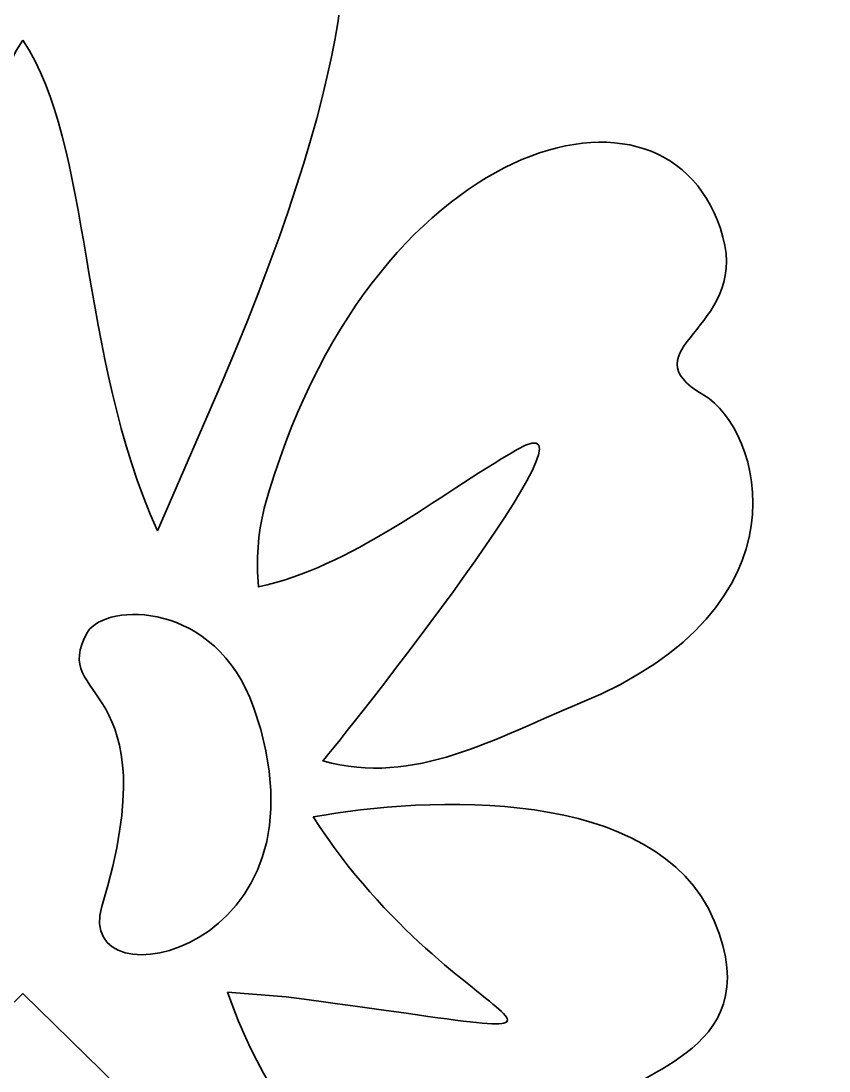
# Model space of a CAD drawing. Header units: centimetres. Extents: x -13.7 to 13.2, y -13.1 to 13.8.
# Drawn here: x -0.251 to 2.396, y 4.943 to 8.382 of the extents above; entities that cross this region are included whole.
import ezdxf

# ---------------------------------------------------------------- set-up
doc = ezdxf.new("R2010")
doc.units = ezdxf.units.CM
doc.header["$MEASUREMENT"] = 0
doc.layers.add('Layer 1', color=7, linetype='Continuous')

msp = doc.modelspace()

# ---------------------------------------------------------------- linework, layer by layer
at = {"layer": 'Layer 1', "color": 250, "lineweight": 35}
for points, knots in [([(-0.24145, 13.83027), (-7.6799, 13.82688), (-13.70893, 7.79605), (-13.70893, 0.35686), (-13.70893, 0.35686), (-13.70893, -7.08436), (-7.67661, -13.11673), (-0.23533, -13.11673), (-0.23533, -13.11673), (7.20381, -13.11673), (13.23483, -7.08765), (13.23812, 0.35079)], [0, 0, 0, 0, 0.25, 0.25, 0.25, 0.25, 0.5, 0.5, 0.5, 0.5, 1, 1, 1, 1]), ([(-0.24473, 8.31935), (-0.47511, 7.97234), (-0.42236, 7.29545), (-0.68563, 6.71195), (-0.68563, 6.71195), (-0.8454, 7.07612), (-1.80635, 8.9539), (-0.95974, 9.19248), (-0.95974, 9.19248), (-0.62264, 9.28747), (-1.00954, 9.39136), (-0.70185, 9.76568), (-0.70185, 9.76568), (-0.49362, 10.01899), (0.32368, 10.16159), (0.33905, 9.26154), (0.33905, 9.26154), (0.34214, 9.08098), (1.34902, 9.41285), (0.40797, 7.19937)], [0, 0, 0, 0, 0.1666667, 0.1666667, 0.1666667, 0.1666667, 0.3333333, 0.3333333, 0.3333333, 0.3333333, 0.5, 0.5, 0.5, 0.5, 0.6666667, 0.6666667, 0.6666667, 0.6666667, 1, 1, 1, 1]), ([(-0.24473, 8.31935), (-0.47511, 7.97234), (-0.42236, 7.29545), (-0.68563, 6.71195), (-0.68563, 6.71195), (-0.8454, 7.07612), (-1.80635, 8.9539), (-0.95974, 9.19248), (-0.95974, 9.19248), (-0.62264, 9.28747), (-1.00954, 9.39136), (-0.70185, 9.76568), (-0.70185, 9.76568), (-0.49362, 10.01899), (0.32368, 10.16159), (0.33905, 9.26154), (0.33905, 9.26154), (0.34214, 9.08098), (1.34902, 9.41285), (0.40797, 7.19937)], [0, 0, 0, 0, 0.1666667, 0.1666667, 0.1666667, 0.1666667, 0.3333333, 0.3333333, 0.3333333, 0.3333333, 0.5, 0.5, 0.5, 0.5, 0.6666667, 0.6666667, 0.6666667, 0.6666667, 1, 1, 1, 1]), ([(0.54594, 6.78619), (0.88265, 8.00289), (1.88087, 8.28273), (2.04835, 7.6738), (2.04835, 7.6738), (2.13169, 7.37088), (1.72732, 7.30675), (1.98551, 7.15648), (1.98551, 7.15648), (2.17409, 7.04672), (2.3461, 6.46212), (1.57939, 6.14706), (1.57939, 6.14706), (1.30956, 6.03621), (1.03615, 5.87295), (0.73815, 5.95873), (0.73815, 5.95873), (0.7901, 6.01874), (1.70851, 7.17181), (1.37395, 6.9778), (1.37395, 6.9778), (1.11048, 6.82505), (0.82976, 6.59323), (0.52684, 6.52825), (0.52684, 6.52825), (0.51952, 6.61662), (0.52375, 6.70021), (0.54594, 6.78619)], [0, 0, 0, 0, 0.125, 0.125, 0.125, 0.125, 0.25, 0.25, 0.25, 0.25, 0.375, 0.375, 0.375, 0.375, 0.5, 0.5, 0.5, 0.5, 0.625, 0.625, 0.625, 0.625, 0.75, 0.75, 0.75, 0.75, 1, 1, 1, 1]), ([(0.54594, 6.78619), (0.88265, 8.00289), (1.88087, 8.28273), (2.04835, 7.6738), (2.04835, 7.6738), (2.13169, 7.37088), (1.72732, 7.30675), (1.98551, 7.15648), (1.98551, 7.15648), (2.17409, 7.04672), (2.3461, 6.46212), (1.57939, 6.14706), (1.57939, 6.14706), (1.30956, 6.03621), (1.03615, 5.87295), (0.73815, 5.95873), (0.73815, 5.95873), (0.7901, 6.01874), (1.70851, 7.17181), (1.37395, 6.9778), (1.37395, 6.9778), (1.11048, 6.82505), (0.82976, 6.59323), (0.52684, 6.52825), (0.52684, 6.52825), (0.51952, 6.61662), (0.52375, 6.70021), (0.54594, 6.78619)], [0, 0, 0, 0, 0.125, 0.125, 0.125, 0.125, 0.25, 0.25, 0.25, 0.25, 0.375, 0.375, 0.375, 0.375, 0.5, 0.5, 0.5, 0.5, 0.625, 0.625, 0.625, 0.625, 0.75, 0.75, 0.75, 0.75, 1, 1, 1, 1]), ([(-0.03347, 6.38052), (-0.16438, 6.14443), (0.24163, 6.2415), (0.01409, 5.48127), (0.01409, 5.48127), (-0.08481, 5.15068), (0.79781, 5.32742), (0.51072, 6.13497), (0.51072, 6.13497), (0.38692, 6.48337), (0.02917, 6.47879), (-0.03347, 6.38052)], [0, 0, 0, 0, 0.25, 0.25, 0.25, 0.25, 0.5, 0.5, 0.5, 0.5, 1, 1, 1, 1]), ([(-0.03347, 6.38052), (-0.16438, 6.14443), (0.24163, 6.2415), (0.01409, 5.48127), (0.01409, 5.48127), (-0.08481, 5.15068), (0.79781, 5.32742), (0.51072, 6.13497), (0.51072, 6.13497), (0.38692, 6.48337), (0.02917, 6.47879), (-0.03347, 6.38052)], [0, 0, 0, 0, 0.25, 0.25, 0.25, 0.25, 0.5, 0.5, 0.5, 0.5, 1, 1, 1, 1]), ([(0.42583, 5.20099), (0.77433, 4.19311), (1.92391, 3.86148), (1.70986, 4.83075), (1.70986, 4.83075), (1.68557, 4.94071), (2.21344, 4.97648), (2.02009, 5.43504), (2.02009, 5.43504), (1.83171, 5.88191), (1.077, 5.842), (0.70601, 5.77503)], [0, 0, 0, 0, 0.25, 0.25, 0.25, 0.25, 0.5, 0.5, 0.5, 0.5, 1, 1, 1, 1]), ([(0.42583, 5.20099), (0.77433, 4.19311), (1.92391, 3.86148), (1.70986, 4.83075), (1.70986, 4.83075), (1.68557, 4.94071), (2.21344, 4.97648), (2.02009, 5.43504), (2.02009, 5.43504), (1.83171, 5.88191), (1.077, 5.842), (0.70601, 5.77503)], [0, 0, 0, 0, 0.25, 0.25, 0.25, 0.25, 0.5, 0.5, 0.5, 0.5, 1, 1, 1, 1]), ([(-0.24473, 3.92423), (-0.24473, 3.92423), (-0.8647, 4.59017), (-0.8647, 4.59017), (-0.8647, 4.59017), (-0.8647, 4.59017), (-0.24473, 5.19641), (-0.24473, 5.19641), (-0.24473, 5.19641), (-0.24473, 5.19641), (0.37528, 4.59017), (0.37528, 4.59017), (0.37528, 4.59017), (0.37528, 4.59017), (-0.24473, 3.92423), (-0.24473, 3.92423)], [0, 0, 0, 0, 0.2, 0.2, 0.2, 0.2, 0.4, 0.4, 0.4, 0.4, 0.6, 0.6, 0.6, 0.6, 1, 1, 1, 1]), ([(-0.24473, 3.92423), (-0.24473, 3.92423), (-0.8647, 4.59017), (-0.8647, 4.59017), (-0.8647, 4.59017), (-0.8647, 4.59017), (-0.24473, 5.19641), (-0.24473, 5.19641), (-0.24473, 5.19641), (-0.24473, 5.19641), (0.37528, 4.59017), (0.37528, 4.59017), (0.37528, 4.59017), (0.37528, 4.59017), (-0.24473, 3.92423), (-0.24473, 3.92423)], [0, 0, 0, 0, 0.2, 0.2, 0.2, 0.2, 0.4, 0.4, 0.4, 0.4, 0.6, 0.6, 0.6, 0.6, 1, 1, 1, 1])]:
    msp.add_open_spline(points, degree=3, knots=knots, dxfattribs=at)
for points in [[(13.23812, 0.36288), (13.23483, 7.79934), (7.20709, 13.82688), (-0.22931, 13.83027)], [(0.19615, 6.71195), (-0.06685, 7.29525), (-0.01446, 7.97274), (-0.24473, 8.31935)], [(0.19615, 6.71195), (-0.06685, 7.29525), (-0.01446, 7.97274), (-0.24473, 8.31935)], [(0.40797, 7.19937), (0.40797, 7.19937), (0.19615, 6.71195), (0.19615, 6.71195)], [(0.40797, 7.19937), (0.40797, 7.19937), (0.19615, 6.71195), (0.19615, 6.71195)], [(0.70601, 5.77503), (1.18303, 5.03161), (1.90281, 5.01539), (0.61789, 5.18606)], [(0.70601, 5.77503), (1.18303, 5.03161), (1.90281, 5.01539), (0.61789, 5.18606)], [(0.61789, 5.18606), (0.61789, 5.18606), (0.42583, 5.20099), (0.42583, 5.20099)], [(0.61789, 5.18606), (0.61789, 5.18606), (0.42583, 5.20099), (0.42583, 5.20099)]]:
    msp.add_open_spline(points, degree=3, dxfattribs=at)

doc.saveas('drawing.dxf')
